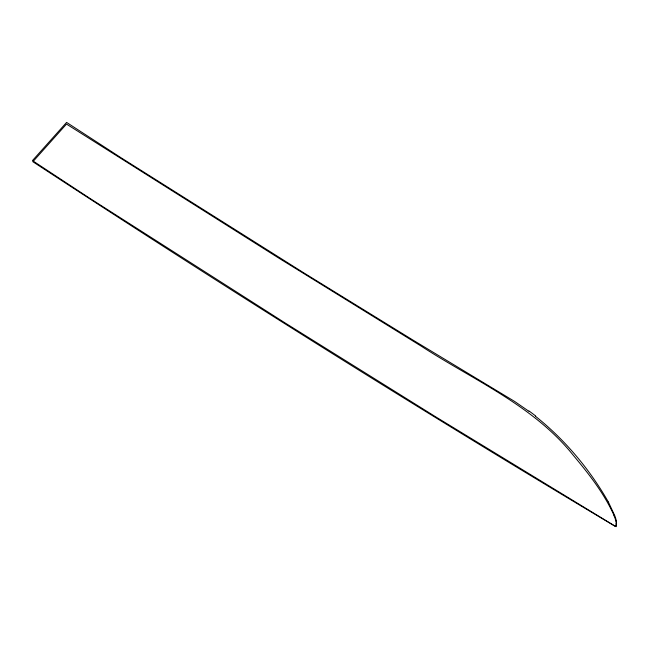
<?xml version="1.0" encoding="UTF-8"?>
<svg xmlns="http://www.w3.org/2000/svg" width="649" height="649" viewBox="0 0 649 649"><rect width="100%" height="100%" fill="white"/><g stroke="black" fill="none" stroke-linecap="round" stroke-linejoin="round"><path stroke-width="0.97" d="M615.86 526.599L435.528 416.715L284.692 322.683L89.189 197.904L32.45 160.587L66.596 122.401L120.982 157.707L303.294 272.539L412.902 340.035L509.019 398.056A220.441 209.684 55.3 0 1 515.046 401.731L528.83 411.247M535.449 416.244C564.971 439.787 589.69 469.243 608.373 502.018M608.397 502.05L614.708 515.533A38.875 34.916 46.3 0 1 615.917 519.159L616.209 520.376M614.068 515.509C604.073 493.272 588.797 473.835 573.237 455.241C533.559 405.576 473.145 379.916 421.242 346.168L278.121 257.694L66.498 124.081L32.864 161.731C224.23 287.045 417.948 408.838 614.481 525.909L615.43 526.485A7.934 7.058 44.2 0 0 616.047 523.394M616.063 520.409A11.276 10.035 45.9 0 1 616.071 526.688M529.016 410.971A247.464 236.585 64.6 0 1 535.644 415.977M613.922 515.566A25.368 22.707 44.3 0 1 616.299 523.394"/></g></svg>
